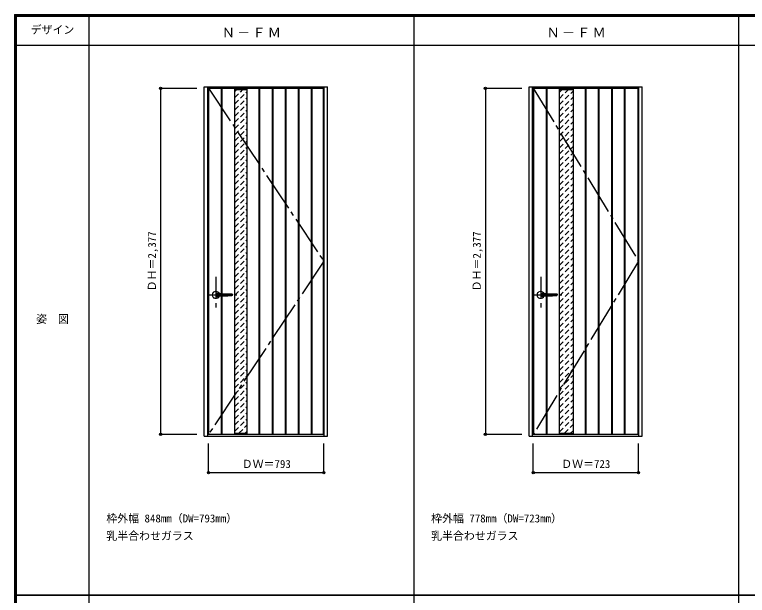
# Model space of a CAD drawing. Units: millimetres, scale not verified. Extents: x -6000 to 5700, y -4307 to 4175.
# Drawn here: x -6000 to -966, y 186 to 4175 of the extents above; entities that cross this region are included whole.
import ezdxf
from ezdxf.enums import TextEntityAlignment as Align

# ---------------------------------------------------------------- set-up
doc = ezdxf.new("R2010")
doc.units = ezdxf.units.MM
doc.header["$LTSCALE"] = 30
doc.header["$PDMODE"] = 32
doc.header["$PDSIZE"] = 15
for name, pattern in [('CHAIN1', [8, 5, -1, 1, -1]), ('CHAIN2', [12, 9, -1, 1, -1]), ('DASHED1', [1.8, 1.2, -0.6])]:
    doc.linetypes.add(name, pattern=pattern)
for name, color, linetype in [('0-1_通り芯', 4, 'CHAIN1'), ('0-2_扉', 3, 'Continuous'), ('0-3_仕上げ', 3, 'Continuous'), ('0-4_枠', 3, 'Continuous'), ('0-7', 7, 'CHAIN2'), ('0-A_文字', 7, 'Continuous'), ('0-B_寸法', 7, 'Continuous'), ('0-C_ハッチ', 4, 'DASHED1'), ('F-1_枠', 6, 'Continuous'), ('F-A_文字', 7, 'Continuous')]:
    doc.layers.add(name, color=color, linetype=linetype)
doc.layers.add('0-5_レバー', color=7, linetype='Continuous', lineweight=18)
doc.styles.add('ＭＳ ゴシック', font='')
doc.styles.get('ＭＳ ゴシック').set_extended_font_data('MS Gothic')

msp = doc.modelspace()

# ---------------------------------------------------------------- linework, layer by layer
at = {"layer": '0-1_通り芯'}
for p, q in [((-4617.4, 2373.75), (-4617.4, 2163.75)), ((-2385.8, 2373.75), (-2385.8, 2163.75)), ((-4662.4, 2249.75), (-4472.4, 2249.75)), ((-2430.8, 2249.75), (-2240.8, 2249.75))]:
    msp.add_line(p, q, dxfattribs=at)
at = {"layer": '0-2_扉'}
for p, q in [((-4668.4, 3669.25), (-3875.4, 3669.25)), ((-4668.4, 1292.25), (-4668.4, 3669.25)), ((-3875.4, 1292.25), (-3875.4, 3669.25)), ((-1713.8, 1292.25), (-1713.8, 3669.25)), ((-4668.4, 1292.25), (-3875.4, 1292.25)), ((-2436.8, 1292.25), (-1713.8, 1292.25))]:
    msp.add_line(p, q, dxfattribs=at)
msp.add_lwpolyline([(-2436.8, 1292.25), (-2436.8, 3669.25), (-1713.8, 3669.25)], dxfattribs=at)
at = {"layer": '0-3_仕上げ'}
for p, q in [((-4665.4, 1292.25), (-4665.4, 3669.25)), ((-4578.4, 2258.48), (-4578.4, 3669.25)), ((-4573.4, 2258.37), (-4573.4, 3669.25)), ((-4319.4, 1292.25), (-4319.4, 3669.25)), ((-4314.4, 1292.25), (-4314.4, 3669.25)), ((-4229.4, 1292.25), (-4229.4, 3669.25)), ((-4224.4, 1292.25), (-4224.4, 3669.25)), ((-4139.4, 1292.25), (-4139.4, 3669.25)), ((-4134.4, 1292.25), (-4134.4, 3669.25)), ((-4049.4, 1292.25), (-4049.4, 3669.25)), ((-4044.4, 1292.25), (-4044.4, 3669.25)), ((-3961.4, 1292.25), (-3961.4, 3669.25)), ((-3956.4, 1292.25), (-3956.4, 3669.25)), ((-3878.4, 1292.25), (-3878.4, 3669.25)), ((-2433.8, 1292.25), (-2433.8, 3669.25)), ((-2346.8, 2258.48), (-2346.8, 3669.25)), ((-2341.8, 2258.37), (-2341.8, 3669.25)), ((-2077.8, 1292.25), (-2077.8, 3669.25)), ((-2072.8, 1292.25), (-2072.8, 3669.25)), ((-1987.8, 1292.25), (-1987.8, 3669.25)), ((-1982.8, 1292.25), (-1982.8, 3669.25)), ((-1897.8, 1292.25), (-1897.8, 3669.25)), ((-1892.8, 1292.25), (-1892.8, 3669.25)), ((-1809.8, 1292.25), (-1809.8, 3669.25)), ((-1804.8, 1292.25), (-1804.8, 3669.25)), ((-1716.8, 1292.25), (-1716.8, 3669.25)), ((-4578.4, 1292.25), (-4578.4, 2240.87)), ((-4573.4, 1292.25), (-4573.4, 2240.97)), ((-2346.8, 1292.25), (-2346.8, 2240.87)), ((-2341.8, 1292.25), (-2341.8, 2240.97))]:
    msp.add_line(p, q, dxfattribs=at)
at = {"layer": '0-3_仕上げ', "color": 7}
for p, q in [((-4487.4, 1292.25), (-4487.4, 3669.25)), ((-4487.4, 3661.25), (-4402.4, 3661.25)), ((-4402.4, 1292.25), (-4402.4, 3669.25)), ((-2255.8, 1292.25), (-2255.8, 3669.25)), ((-2255.8, 3661.25), (-2160.8, 3661.25)), ((-2160.8, 1292.25), (-2160.8, 3669.25)), ((-4487.4, 1300.25), (-4402.4, 1300.25)), ((-2255.8, 1300.25), (-2160.8, 1300.25))]:
    msp.add_line(p, q, dxfattribs=at)
at = {"layer": '0-4_枠'}
for p, q in [((-4697.4, 3679.25), (-3849.4, 3679.25)), ((-4697.4, 1279.25), (-4697.4, 3679.25)), ((-4673.4, 1279.25), (-4673.4, 3679.25)), ((-3873.4, 1279.25), (-3873.4, 3679.25)), ((-3849.4, 1279.25), (-3849.4, 3679.25)), ((-2441.8, 1279.25), (-2441.8, 3679.25)), ((-1711.8, 1279.25), (-1711.8, 3679.25)), ((-1687.8, 1279.25), (-1687.8, 3679.25)), ((-4697.4, 1279.25), (-3849.4, 1279.25)), ((-2465.8, 1279.25), (-1687.8, 1279.25))]:
    msp.add_line(p, q, dxfattribs=at)
msp.add_lwpolyline([(-2465.8, 1279.25), (-2465.8, 3679.25), (-1687.8, 3679.25)], dxfattribs=at)
at = {"layer": '0-5_レバー'}
for p, q in [((-4617.4, 2254.75), (-4611.21, 2254.73)), ((-4597.83, 2244.91), (-4617.4, 2244.75)), ((-4614.69, 2262.66), (-4614.9, 2261.97)), ((-4614.9, 2261.97), (-4614.9, 2261.93)), ((-4614.89, 2237.57), (-4614.9, 2237.53)), ((-4614.9, 2237.53), (-4614.59, 2236.7)), ((-4614.89, 2261.83), (-4614.87, 2261.95)), ((-4614.76, 2261.44), (-4614.89, 2261.83)), ((-4614.88, 2237.73), (-4614.72, 2238.12)), ((-4614.88, 2237.59), (-4614.88, 2237.73)), ((-4614.41, 2261), (-4614.76, 2261.44)), ((-4614.72, 2238.12), (-4614.36, 2238.55)), ((-4614.12, 2263.26), (-4614.69, 2262.66)), ((-4614.59, 2236.7), (-4613.39, 2235.84)), ((-4613.83, 2260.52), (-4614.41, 2261)), ((-4614.36, 2238.55), (-4613.75, 2239.02)), ((-4613.18, 2263.75), (-4614.12, 2263.26)), ((-4613.04, 2260.06), (-4613.83, 2260.52)), ((-4613.75, 2239.02), (-4612.92, 2239.49)), ((-4613.39, 2235.84), (-4612.5, 2235.57)), ((-4611.94, 2264.02), (-4613.18, 2263.75)), ((-4612.06, 2259.64), (-4613.04, 2260.06)), ((-4612.92, 2239.49), (-4611.88, 2239.89)), ((-4612.5, 2235.57), (-4611.39, 2235.45)), ((-4610.93, 2259.31), (-4612.06, 2259.64)), ((-4611.67, 2264.04), (-4611.94, 2264.02)), ((-4611.88, 2239.89), (-4610.66, 2240.22)), ((-4611.39, 2264.05), (-4611.67, 2264.04)), ((-4611.21, 2254.73), (-4598.83, 2254.61)), ((-4609.67, 2259.06), (-4610.93, 2259.31)), ((-4610.66, 2240.22), (-4609.31, 2240.43)), ((-4609.2, 2259.02), (-4609.67, 2259.06)), ((-4609.31, 2240.43), (-4608.96, 2240.46)), ((-4598.83, 2254.61), (-4586.46, 2254.38)), ((-4598.48, 2240.76), (-4597.37, 2240.67)), ((-4598.48, 2240.76), (-4598.48, 2240.76)), ((-4578.26, 2245.28), (-4597.83, 2244.91)), ((-4597.37, 2240.66), (-4590.61, 2240.71)), ((-4593.52, 2258.7), (-4597.35, 2258.74)), ((-4588.73, 2258.64), (-4593.52, 2258.7)), ((-4590.61, 2240.71), (-4582.9, 2240.8)), ((-4584.61, 2258.58), (-4588.73, 2258.64)), ((-4586.46, 2254.38), (-4547.18, 2253.61)), ((-4581.16, 2258.53), (-4584.61, 2258.58)), ((-4582.9, 2240.8), (-4575.9, 2240.92)), ((-4578.39, 2258.48), (-4581.16, 2258.53)), ((-4575.92, 2258.43), (-4578.39, 2258.48)), ((-4539.13, 2246.04), (-4578.26, 2245.28)), ((-4573.4, 2258.37), (-4575.92, 2258.43)), ((-4575.9, 2240.92), (-4569.61, 2241.05)), ((-4565.75, 2258.19), (-4573.4, 2258.37)), ((-4569.61, 2241.05), (-4564.02, 2241.19)), ((-4557.99, 2257.98), (-4565.75, 2258.19)), ((-4564.02, 2241.19), (-4559.15, 2241.32)), ((-4559.15, 2241.32), (-4554.86, 2241.45)), ((-4550.06, 2257.75), (-4557.99, 2257.98)), ((-4554.86, 2241.45), (-4549.23, 2241.62)), ((-4546.81, 2257.65), (-4550.06, 2257.75)), ((-4549.23, 2241.62), (-4542.65, 2241.85)), ((-4547.18, 2253.61), (-4507.9, 2252.85)), ((-4543.44, 2257.54), (-4546.81, 2257.65)), ((-4540.27, 2257.43), (-4543.44, 2257.54)), ((-4542.65, 2241.85), (-4535.13, 2242.12)), ((-4537.59, 2257.34), (-4540.27, 2257.43)), ((-4514.15, 2246.53), (-4539.13, 2246.04)), ((-4535.4, 2257.27), (-4537.59, 2257.34)), ((-4533.07, 2257.19), (-4535.4, 2257.27)), ((-4535.13, 2242.12), (-4528.87, 2242.36)), ((-4529.76, 2257.07), (-4533.07, 2257.19)), ((-4525.8, 2256.93), (-4529.76, 2257.07)), ((-4528.87, 2242.36), (-4522.08, 2242.63)), ((-4521.89, 2256.79), (-4525.8, 2256.93)), ((-4522.08, 2242.63), (-4514.76, 2242.93)), ((-4515.86, 2256.57), (-4521.89, 2256.79)), ((-4512.46, 2256.45), (-4515.86, 2256.57)), ((-4514.76, 2242.93), (-4510.9, 2243.09)), ((-4507.9, 2246.65), (-4514.15, 2246.53)), ((-4510.41, 2256.37), (-4512.46, 2256.45)), ((-4510.9, 2243.09), (-4510.11, 2243.13)), ((-4509.21, 2256.32), (-4510.41, 2256.37)), ((-4510.11, 2243.13), (-4509.31, 2243.16)), ((-4509.31, 2243.16), (-4508.51, 2243.2)), ((-4508.53, 2256.29), (-4509.21, 2256.32)), ((-4508.14, 2256.28), (-4508.53, 2256.29)), ((-4508.51, 2243.2), (-4507.71, 2243.23)), ((-4507.92, 2256.27), (-4508.14, 2256.28)), ((-4507.8, 2256.26), (-4507.92, 2256.27)), ((-4507.65, 2256.26), (-4507.8, 2256.26)), ((-4507.71, 2243.23), (-4507.35, 2243.31)), ((-4507.64, 2256.26), (-4507.65, 2256.26)), ((-4507.64, 2256.26), (-4507.64, 2256.26)), ((-4507.63, 2256.26), (-4507.64, 2256.26)), ((-4507.62, 2256.26), (-4507.63, 2256.26)), ((-4506.64, 2256.14), (-4507.62, 2256.26)), ((-2385.8, 2254.75), (-2379.61, 2254.73)), ((-2366.23, 2244.91), (-2385.8, 2244.75)), ((-2383.09, 2262.66), (-2383.3, 2261.97)), ((-2383.3, 2261.97), (-2383.29, 2261.93)), ((-2383.29, 2237.57), (-2383.3, 2237.53)), ((-2383.3, 2237.53), (-2382.99, 2236.7)), ((-2383.29, 2261.83), (-2383.27, 2261.95)), ((-2383.16, 2261.44), (-2383.29, 2261.83)), ((-2383.28, 2237.73), (-2383.12, 2238.12)), ((-2383.28, 2237.59), (-2383.28, 2237.73)), ((-2382.81, 2261), (-2383.16, 2261.44)), ((-2383.12, 2238.12), (-2382.76, 2238.55)), ((-2382.52, 2263.26), (-2383.09, 2262.66)), ((-2382.99, 2236.7), (-2381.79, 2235.84)), ((-2382.23, 2260.52), (-2382.81, 2261)), ((-2382.76, 2238.55), (-2382.15, 2239.02)), ((-2381.58, 2263.75), (-2382.52, 2263.26)), ((-2381.44, 2260.06), (-2382.23, 2260.52)), ((-2382.15, 2239.02), (-2381.32, 2239.49)), ((-2381.79, 2235.84), (-2380.9, 2235.57)), ((-2380.34, 2264.02), (-2381.58, 2263.75)), ((-2380.46, 2259.64), (-2381.44, 2260.06)), ((-2381.32, 2239.49), (-2380.28, 2239.89)), ((-2380.9, 2235.57), (-2379.78, 2235.45)), ((-2379.33, 2259.31), (-2380.46, 2259.64)), ((-2380.07, 2264.04), (-2380.34, 2264.02)), ((-2380.28, 2239.89), (-2379.06, 2240.22)), ((-2379.78, 2264.05), (-2380.07, 2264.04)), ((-2379.61, 2254.73), (-2367.23, 2254.61)), ((-2378.07, 2259.06), (-2379.33, 2259.31)), ((-2379.06, 2240.22), (-2377.71, 2240.43)), ((-2377.6, 2259.02), (-2378.07, 2259.06)), ((-2377.71, 2240.43), (-2377.36, 2240.46)), ((-2367.23, 2254.61), (-2354.86, 2254.38)), ((-2366.88, 2240.76), (-2365.77, 2240.67)), ((-2366.88, 2240.76), (-2366.88, 2240.76)), ((-2346.66, 2245.28), (-2366.23, 2244.91)), ((-2365.77, 2240.66), (-2359.01, 2240.71)), ((-2361.92, 2258.7), (-2365.75, 2258.74)), ((-2357.13, 2258.64), (-2361.92, 2258.7)), ((-2359.01, 2240.71), (-2351.3, 2240.8)), ((-2353.01, 2258.58), (-2357.13, 2258.64)), ((-2354.86, 2254.38), (-2315.58, 2253.61)), ((-2349.56, 2258.53), (-2353.01, 2258.58)), ((-2351.3, 2240.8), (-2344.3, 2240.92)), ((-2346.79, 2258.48), (-2349.56, 2258.53)), ((-2344.32, 2258.43), (-2346.79, 2258.48)), ((-2307.53, 2246.04), (-2346.66, 2245.28)), ((-2341.8, 2258.37), (-2344.32, 2258.43)), ((-2344.3, 2240.92), (-2338.01, 2241.05)), ((-2334.15, 2258.19), (-2341.8, 2258.37)), ((-2338.01, 2241.05), (-2332.42, 2241.19)), ((-2326.39, 2257.98), (-2334.15, 2258.19)), ((-2332.42, 2241.19), (-2327.55, 2241.32)), ((-2327.55, 2241.32), (-2323.26, 2241.45)), ((-2318.46, 2257.75), (-2326.39, 2257.98)), ((-2323.26, 2241.45), (-2317.63, 2241.62)), ((-2315.21, 2257.65), (-2318.46, 2257.75)), ((-2317.63, 2241.62), (-2311.05, 2241.85)), ((-2315.58, 2253.61), (-2276.3, 2252.85)), ((-2311.84, 2257.54), (-2315.21, 2257.65)), ((-2308.67, 2257.43), (-2311.84, 2257.54)), ((-2311.05, 2241.85), (-2303.53, 2242.12)), ((-2305.99, 2257.34), (-2308.67, 2257.43)), ((-2282.55, 2246.53), (-2307.53, 2246.04)), ((-2303.8, 2257.27), (-2305.99, 2257.34)), ((-2301.47, 2257.19), (-2303.8, 2257.27)), ((-2303.53, 2242.12), (-2297.27, 2242.36)), ((-2298.16, 2257.07), (-2301.47, 2257.19)), ((-2294.2, 2256.93), (-2298.16, 2257.07)), ((-2297.27, 2242.36), (-2290.48, 2242.63)), ((-2290.29, 2256.79), (-2294.2, 2256.93)), ((-2290.48, 2242.63), (-2283.16, 2242.93)), ((-2284.26, 2256.57), (-2290.29, 2256.79)), ((-2280.86, 2256.45), (-2284.26, 2256.57)), ((-2283.16, 2242.93), (-2279.3, 2243.09)), ((-2276.3, 2246.65), (-2282.55, 2246.53)), ((-2278.81, 2256.37), (-2280.86, 2256.45)), ((-2279.3, 2243.09), (-2278.51, 2243.13)), ((-2277.61, 2256.32), (-2278.81, 2256.37)), ((-2278.51, 2243.13), (-2277.71, 2243.16)), ((-2277.71, 2243.16), (-2276.91, 2243.2)), ((-2276.93, 2256.29), (-2277.61, 2256.32)), ((-2276.54, 2256.28), (-2276.93, 2256.29)), ((-2276.91, 2243.2), (-2276.11, 2243.23)), ((-2276.32, 2256.27), (-2276.54, 2256.28)), ((-2276.2, 2256.26), (-2276.32, 2256.27)), ((-2276.05, 2256.26), (-2276.2, 2256.26)), ((-2276.11, 2243.23), (-2275.75, 2243.31)), ((-2276.04, 2256.26), (-2276.05, 2256.26)), ((-2276.04, 2256.26), (-2276.04, 2256.26)), ((-2276.03, 2256.26), (-2276.04, 2256.26)), ((-2276.02, 2256.26), (-2276.03, 2256.26)), ((-2275.04, 2256.14), (-2276.02, 2256.26))]:
    msp.add_line(p, q, dxfattribs=at)
for centre, radius, start, end in [((-4617.4, 2249.75), 25.5, 20.65289, 180), ((-4617.4, 2249.75), 24.5, 21.45788, 180), ((-4617.44, 2249.78), 24.13, 21.74691, 180.06246), ((-2385.8, 2249.75), 25.5, 20.65289, 180), ((-2385.8, 2249.75), 24.5, 21.45788, 180), ((-2385.84, 2249.78), 24.13, 21.74691, 180.06246), ((-4617.4, 2249.75), 25.5, 180, 339.38299), ((-4617.4, 2249.75), 24.5, 180, 338.14759), ((-4617.4, 2249.75), 24.16, 180.00292, 337.94526), ((-4610.67, 2249.99), 14.08, 37.43737, 92.89357), ((-4610.49, 2249.12), 13.7, 266.26788, 322.96576), ((-4602.71, 2293.58), 35.2, 259.51273, 276.96545), ((-4602.85, 2205.37), 35.66, 82.96562, 100.12928), ((-4609.11, 2239.98), 0.496, 81.66889, 90.94808), ((-4609.1, 2259.36), 0.39, 267.80806, 279.08175), ((-4597.35, 2252.33), 6.4, 89.95212, 99.74092), ((-4507.9, 2249.75), 3.1, 270.02061, 89.97939), ((-4507.83, 2249.76), 6.5, 272.06877, 78.4031), ((-4507.65, 2251.32), 4.94, 76.59295, 86.35351), ((-2385.8, 2249.75), 25.5, 180, 339.38299), ((-2385.8, 2249.75), 24.5, 180, 338.14759), ((-2385.8, 2249.75), 24.16, 180.00292, 337.94526), ((-2379.07, 2249.99), 14.08, 37.43737, 92.89357), ((-2378.89, 2249.12), 13.7, 266.26788, 322.96576), ((-2371.11, 2293.58), 35.2, 259.51273, 276.96545), ((-2371.25, 2205.37), 35.66, 82.96562, 100.12928), ((-2377.51, 2239.98), 0.496, 81.66889, 90.94808), ((-2377.5, 2259.36), 0.39, 267.80806, 279.08175), ((-2365.75, 2252.33), 6.4, 89.95212, 99.74092), ((-2276.3, 2249.75), 3.1, 270.02061, 89.97939), ((-2276.23, 2249.76), 6.5, 272.06877, 78.4031), ((-2276.05, 2251.32), 4.94, 76.59295, 86.35351)]:
    msp.add_arc(centre, radius, start, end, dxfattribs=at)
at = {"layer": '0-7'}
for points in [[(-4668.4, 3669.25), (-3875.4, 2480.75), (-4668.4, 1292.25)], [(-2436.8, 3669.25), (-1713.8, 2480.75), (-2436.8, 1292.25)]]:
    msp.add_lwpolyline(points, dxfattribs=at)
at = {"layer": '0-B_寸法', "color": 4}
for p, q in [((-4997.4, 3669.25), (-4747.4, 3669.25)), ((-4997.4, 3669.25), (-4997.4, 1292.25)), ((-2765.8, 3669.25), (-2515.8, 3669.25)), ((-2765.8, 3669.25), (-2765.8, 1292.25)), ((-4997.4, 1292.25), (-4747.4, 1292.25)), ((-2765.8, 1292.25), (-2515.8, 1292.25)), ((-4668.4, 1029.25), (-4668.4, 1229.25)), ((-3875.4, 1029.25), (-3875.4, 1229.25)), ((-2436.8, 1029.25), (-2436.8, 1229.25)), ((-1713.8, 1029.25), (-1713.8, 1229.25)), ((-4668.4, 1029.25), (-3875.4, 1029.25)), ((-2436.8, 1029.25), (-1713.8, 1029.25))]:
    msp.add_line(p, q, dxfattribs=at)
at = {"layer": '0-B_寸法'}
for p in [(-4997.4, 3669.25), (-2765.8, 3669.25), (-4997.4, 1292.25), (-2765.8, 1292.25), (-4668.4, 1029.25), (-3875.4, 1029.25), (-2436.8, 1029.25), (-1713.8, 1029.25)]:
    msp.add_point(p, dxfattribs=at)
at = {"layer": '0-C_ハッチ'}
for p, q in [((-4487.4, 3605.06), (-4431.21, 3661.25)), ((-4487.4, 3647.48), (-4473.63, 3661.25)), ((-4487.4, 3562.63), (-4402.4, 3647.63)), ((-2255.8, 3600.06), (-2194.61, 3661.25)), ((-2255.8, 3642.48), (-2237.03, 3661.25)), ((-2255.8, 3557.63), (-2160.8, 3652.63)), ((-4487.4, 3520.2), (-4402.4, 3605.2)), ((-2255.8, 3515.2), (-2160.8, 3610.2)), ((-4487.4, 3477.78), (-4402.4, 3562.78)), ((-2255.8, 3472.78), (-2160.8, 3567.78)), ((-2255.8, 3430.35), (-2160.8, 3525.35)), ((-4487.4, 3435.35), (-4402.4, 3520.35)), ((-4487.4, 3392.93), (-4402.4, 3477.93)), ((-2255.8, 3387.93), (-2160.8, 3482.93)), ((-4487.4, 3350.5), (-4402.4, 3435.5)), ((-2255.8, 3345.5), (-2160.8, 3440.5)), ((-4487.4, 3308.07), (-4402.4, 3393.07)), ((-2255.8, 3303.07), (-2160.8, 3398.07)), ((-4487.4, 3265.65), (-4402.4, 3350.65)), ((-2255.8, 3260.65), (-2160.8, 3355.65)), ((-4487.4, 3223.22), (-4402.4, 3308.22)), ((-2255.8, 3218.22), (-2160.8, 3313.22)), ((-4487.4, 3180.79), (-4402.4, 3265.79)), ((-4487.4, 3138.37), (-4402.4, 3223.37)), ((-2255.8, 3175.79), (-2160.8, 3270.79)), ((-2255.8, 3133.37), (-2160.8, 3228.37)), ((-4487.4, 3095.94), (-4402.4, 3180.94)), ((-2255.8, 3090.94), (-2160.8, 3185.94)), ((-4487.4, 3053.51), (-4402.4, 3138.51)), ((-2255.8, 3048.51), (-2160.8, 3143.51)), ((-4487.4, 3011.09), (-4402.4, 3096.09)), ((-2255.8, 3006.09), (-2160.8, 3101.09)), ((-4487.4, 2968.66), (-4402.4, 3053.66)), ((-2255.8, 2963.66), (-2160.8, 3058.66)), ((-4487.4, 2926.23), (-4402.4, 3011.23)), ((-2255.8, 2921.23), (-2160.8, 3016.23)), ((-2255.8, 2878.81), (-2160.8, 2973.81)), ((-4487.4, 2883.81), (-4402.4, 2968.81)), ((-4487.4, 2841.38), (-4402.4, 2926.38)), ((-2255.8, 2836.38), (-2160.8, 2931.38)), ((-4487.4, 2798.96), (-4402.4, 2883.96)), ((-2255.8, 2793.96), (-2160.8, 2888.96)), ((-4487.4, 2756.53), (-4402.4, 2841.53)), ((-2255.8, 2751.53), (-2160.8, 2846.53)), ((-4487.4, 2714.1), (-4402.4, 2799.1)), ((-2255.8, 2709.1), (-2160.8, 2804.1)), ((-4487.4, 2671.68), (-4402.4, 2756.68)), ((-2255.8, 2666.68), (-2160.8, 2761.68)), ((-2255.8, 2624.25), (-2160.8, 2719.25)), ((-4487.4, 2629.25), (-4402.4, 2714.25)), ((-4487.4, 2586.82), (-4402.4, 2671.82)), ((-2255.8, 2581.82), (-2160.8, 2676.82)), ((-4487.4, 2544.4), (-4402.4, 2629.4)), ((-2255.8, 2539.4), (-2160.8, 2634.4)), ((-4487.4, 2501.97), (-4402.4, 2586.97)), ((-2255.8, 2496.97), (-2160.8, 2591.97)), ((-4487.4, 2459.54), (-4402.4, 2544.54)), ((-2255.8, 2454.54), (-2160.8, 2549.54)), ((-4487.4, 2417.12), (-4402.4, 2502.12)), ((-2255.8, 2412.12), (-2160.8, 2507.12)), ((-4487.4, 2374.69), (-4402.4, 2459.69)), ((-4487.4, 2332.27), (-4402.4, 2417.27)), ((-2255.8, 2369.69), (-2160.8, 2464.69)), ((-2255.8, 2327.27), (-2160.8, 2422.27)), ((-4487.4, 2289.84), (-4402.4, 2374.84)), ((-2255.8, 2284.84), (-2160.8, 2379.84)), ((-4487.4, 2247.41), (-4402.4, 2332.41)), ((-2255.8, 2242.41), (-2160.8, 2337.41)), ((-4487.4, 2204.99), (-4402.4, 2289.99)), ((-2255.8, 2199.99), (-2160.8, 2294.99)), ((-4487.4, 2162.56), (-4402.4, 2247.56)), ((-2255.8, 2157.56), (-2160.8, 2252.56)), ((-4487.4, 2120.13), (-4402.4, 2205.13)), ((-2255.8, 2115.13), (-2160.8, 2210.13)), ((-2255.8, 2072.71), (-2160.8, 2167.71)), ((-4487.4, 2077.71), (-4402.4, 2162.71)), ((-4487.4, 2035.28), (-4402.4, 2120.28)), ((-2255.8, 2030.28), (-2160.8, 2125.28)), ((-4487.4, 1992.85), (-4402.4, 2077.85)), ((-2255.8, 1987.85), (-2160.8, 2082.85)), ((-4487.4, 1950.43), (-4402.4, 2035.43)), ((-2255.8, 1945.43), (-2160.8, 2040.43)), ((-4487.4, 1908), (-4402.4, 1993)), ((-2255.8, 1903), (-2160.8, 1998)), ((-4487.4, 1865.57), (-4402.4, 1950.57)), ((-2255.8, 1860.57), (-2160.8, 1955.57)), ((-2255.8, 1818.15), (-2160.8, 1913.15)), ((-4487.4, 1823.15), (-4402.4, 1908.15)), ((-4487.4, 1780.72), (-4402.4, 1865.72)), ((-2255.8, 1775.72), (-2160.8, 1870.72)), ((-4487.4, 1738.3), (-4402.4, 1823.3)), ((-2255.8, 1733.3), (-2160.8, 1828.3)), ((-4487.4, 1695.87), (-4402.4, 1780.87)), ((-2255.8, 1690.87), (-2160.8, 1785.87)), ((-4487.4, 1653.44), (-4402.4, 1738.44)), ((-2255.8, 1648.44), (-2160.8, 1743.44)), ((-4487.4, 1611.02), (-4402.4, 1696.02)), ((-2255.8, 1606.02), (-2160.8, 1701.02)), ((-4487.4, 1568.59), (-4402.4, 1653.59)), ((-4487.4, 1526.16), (-4402.4, 1611.16)), ((-2255.8, 1563.59), (-2160.8, 1658.59)), ((-2255.8, 1521.16), (-2160.8, 1616.16)), ((-4487.4, 1483.74), (-4402.4, 1568.74)), ((-2255.8, 1478.74), (-2160.8, 1573.74)), ((-4487.4, 1441.31), (-4402.4, 1526.31)), ((-2255.8, 1436.31), (-2160.8, 1531.31)), ((-4487.4, 1398.88), (-4402.4, 1483.88)), ((-2255.8, 1393.88), (-2160.8, 1488.88)), ((-4487.4, 1356.46), (-4402.4, 1441.46)), ((-2255.8, 1351.46), (-2160.8, 1446.46)), ((-4487.4, 1314.03), (-4402.4, 1399.03)), ((-2255.8, 1309.03), (-2160.8, 1404.03)), ((-2222.15, 1300.25), (-2160.8, 1361.6)), ((-4458.75, 1300.25), (-4402.4, 1356.6)), ((-4416.33, 1300.25), (-4402.4, 1314.18)), ((-2179.73, 1300.25), (-2160.8, 1319.18))]:
    msp.add_line(p, q, dxfattribs=at)
at = {"layer": 'F-1_枠'}
for p, q in [((-6000, 4175), (5700, 4175)), ((-6000, 4175), (-6000, -4205)), ((-6000, 4170), (5700, 4170)), ((-6000, 4165), (5700, 4165)), ((-5995, 4175), (-5995, -4205)), ((-5990, 4175), (-5990, -4205)), ((-5490, 4175), (-5490, -3790)), ((-3258.4, 4175), (-3258.4, -3790)), ((-1026.8, 4175), (-1026.8, -3790)), ((-6000, 3965), (5700, 3965)), ((-6000, 190.5), (5700, 190.5)), ((-6000, 187.5), (5700, 187.5))]:
    msp.add_line(p, q, dxfattribs=at)

# ---------------------------------------------------------------- texts
at = {"layer": '0-A_文字', "style": 'ＭＳ ゴシック'}
for s, p in [('枠外幅 848mm（DW=793mm）', (-5370, 670.5)), ('枠外幅 778mm（DW=723mm）', (-3138.4, 670.5)), ('乳半合わせガラス', (-5370, 550.5)), ('乳半合わせガラス', (-3138.4, 550.5))]:
    msp.add_text(s, height=54.99, dxfattribs=at).set_placement(p, align=Align.BOTTOM_LEFT)
at = {"layer": '0-A_文字', "char_height": 65.98, "attachment_point": 7, "style": 'ＭＳ ゴシック'}
for insert in [(-4576.7, 4020), (-2345.1, 4020)]:
    msp.add_mtext('\\T1.17;Ｎ－ＦＭ', dxfattribs=dict(at, insert=insert))
at = {"layer": '0-B_寸法', "style": 'ＭＳ ゴシック'}
for p in [(-5012.4, 2274.5), (-2780.8, 2274.5)]:
    msp.add_text('ＤＨ＝2,377', height=54.99, rotation=90, dxfattribs=at).set_placement(p, align=Align.BOTTOM_LEFT)
for s, p in [('ＤＷ＝793', (-4439.65, 1044.25)), ('ＤＷ＝723', (-2244.55, 1044.25))]:
    msp.add_text(s, height=54.99, dxfattribs=at).set_placement(p, align=Align.BOTTOM_LEFT)
at = {"layer": 'F-A_文字', "style": 'ＭＳ ゴシック'}
for s, p in [('デザイン', (-5890, 4027.5)), ('姿\u3000図', (-5852.5, 2040.25))]:
    msp.add_text(s, height=54.99, dxfattribs=at).set_placement(p, align=Align.BOTTOM_LEFT)

doc.saveas('drawing.dxf')
